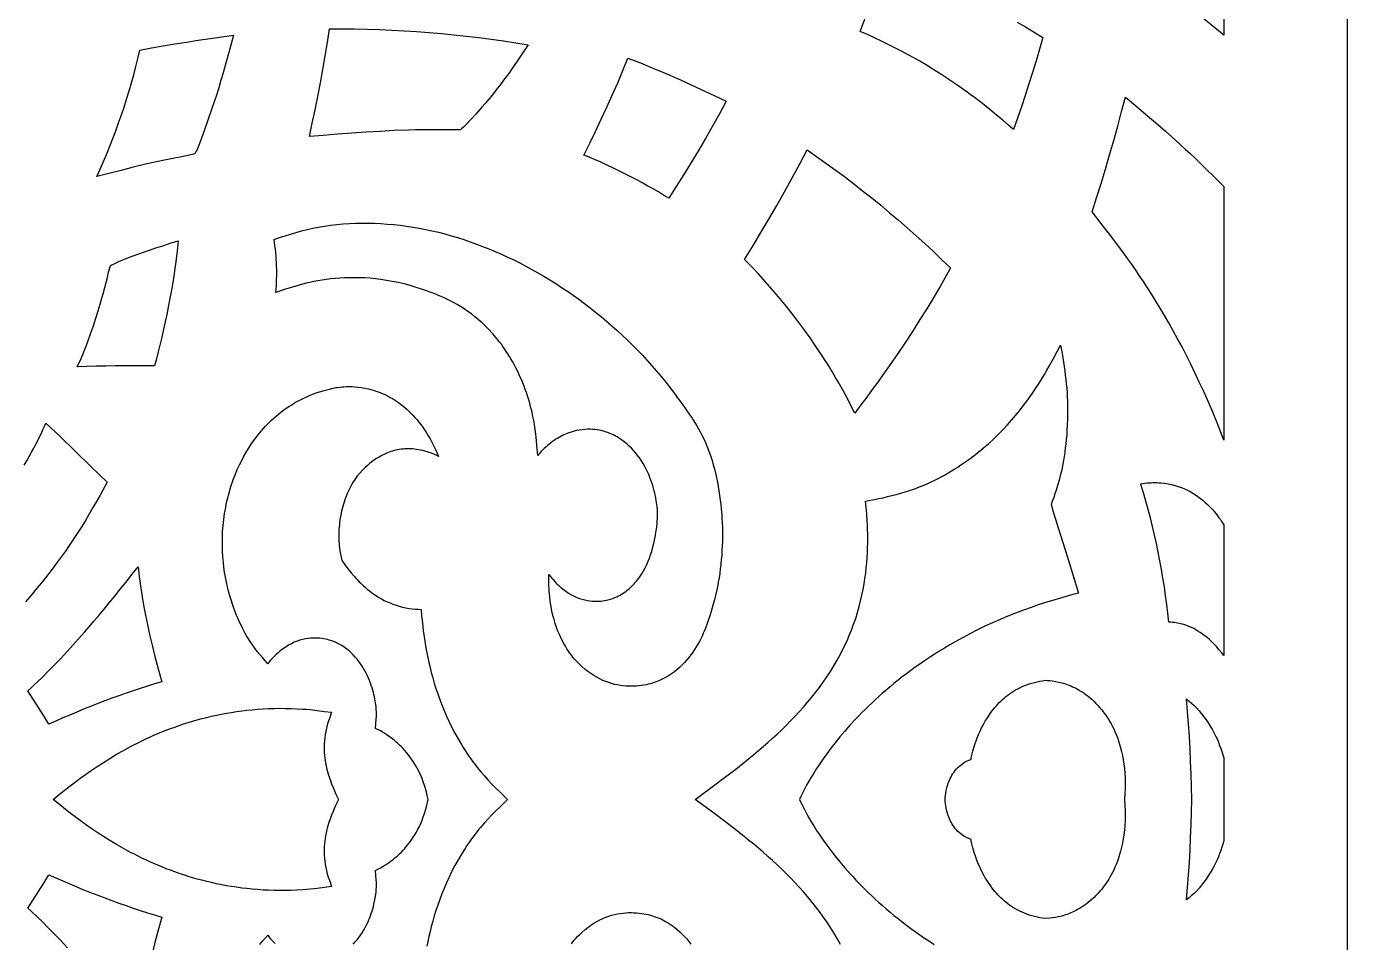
# Model space of a CAD drawing. Extents: x -300 to 300, y -304 to 306.
# Drawn here: x 86.6 to 300, y -21.7 to 126.3 of the extents above; entities that cross this region are included whole.
import ezdxf

# ---------------------------------------------------------------- set-up
doc = ezdxf.new("R2010")
doc.units = 0
doc.header["$MEASUREMENT"] = 0
doc.layers.get('0').update_dxf_attribs({"linetype": 'CONTINUOUS'})
doc.layers.add('LAYER_1', color=18, linetype='CONTINUOUS')

msp = doc.modelspace()

# ---------------------------------------------------------------- linework, layer by layer
msp.add_lwpolyline([(-300, -303.57), (300, -303.57), (300, 306.43), (-300, 306.43)], close=True)
at = {"layer": 'LAYER_1'}
for points in [[(270.66, 151.82), (273.91, 149.68), (276.56, 147.93), (277.65, 147.2), (278.59, 146.57), (279.37, 146.02), (280, 145.58), (280, 124.86), (278.55, 126.07), (277.09, 127.27), (275.62, 128.45), (274.15, 129.61), (272.67, 130.76), (271.18, 131.9), (269.68, 133.02), (268.18, 134.13), (268.52, 136.33), (268.85, 138.54), (269.17, 140.75), (269.49, 142.96), (269.79, 145.17), (270.09, 147.39), (270.38, 149.61)], [(135.58, 125.92), (137.59, 125.92), (139.6, 125.9), (141.61, 125.86), (143.62, 125.79), (145.63, 125.71), (147.64, 125.6), (149.64, 125.47), (151.65, 125.32), (153.66, 125.15), (155.66, 124.95), (157.66, 124.74), (159.67, 124.5), (161.66, 124.24), (163.66, 123.96), (165.66, 123.66), (167.65, 123.34), (166.41, 121.47), (165.78, 120.55), (165.15, 119.63), (164.51, 118.71), (163.85, 117.82), (163.19, 116.93), (162.51, 116.06), (161.88, 115.27), (161.28, 114.54), (160.71, 113.85), (160.17, 113.23), (159.21, 112.13), (158.39, 111.24), (157.73, 110.54), (157.22, 110.04), (156.87, 109.73), (156.76, 109.64), (156.7, 109.6), (156.64, 109.59), (156.54, 109.58), (156.21, 109.57), (155.02, 109.59), (153.15, 109.61), (151.96, 109.61), (150.59, 109.59), (149.45, 109.57), (148.31, 109.54), (146.02, 109.46), (143.73, 109.35), (141.44, 109.21), (139.16, 109.05), (136.87, 108.88), (134.59, 108.69), (132.31, 108.49), (132.79, 110.65), (133.25, 112.81), (133.69, 114.98), (134.11, 117.16), (134.51, 119.34), (134.89, 121.53), (135.25, 123.72)], [(120.06, 124.9), (119.41, 122.45), (118.74, 120.01), (118.4, 118.8), (118.04, 117.59), (117.67, 116.38), (117.29, 115.18), (116.58, 113.03), (115.94, 111.16), (115.38, 109.57), (114.89, 108.25), (114.49, 107.21), (114.17, 106.44), (114.04, 106.16), (113.94, 105.95), (113.86, 105.81), (113.81, 105.74), (113.74, 105.7), (113.61, 105.65), (113.18, 105.55), (111.64, 105.25), (110.53, 105.04), (109.19, 104.77), (107.63, 104.44), (105.86, 104.04), (103.88, 103.56), (101.91, 103.05), (99.94, 102.54), (97.97, 102.03), (98.52, 103.24), (99.06, 104.46), (99.58, 105.69), (100.08, 106.93), (100.58, 108.18), (101.05, 109.44), (101.51, 110.71), (101.96, 111.99), (102.39, 113.28), (102.8, 114.57), (103.2, 115.87), (103.58, 117.18), (103.95, 118.5), (104.3, 119.82), (104.63, 121.14), (104.94, 122.48), (106.83, 122.82), (108.72, 123.15), (110.6, 123.47), (112.49, 123.78), (114.38, 124.08), (116.27, 124.36), (118.16, 124.64)], [(183.77, 121.17), (185.78, 120.39), (187.78, 119.57), (189.78, 118.74), (191.77, 117.88), (193.75, 116.99), (195.73, 116.08), (197.69, 115.15), (199.66, 114.2), (198.56, 112.19), (197.44, 110.19), (196.3, 108.21), (195.15, 106.25), (193.98, 104.3), (192.79, 102.37), (191.58, 100.45), (190.36, 98.56), (189.53, 99.06), (188.69, 99.56), (187.85, 100.05), (187, 100.52), (186.16, 100.99), (185.31, 101.45), (184.45, 101.9), (183.59, 102.34), (182.73, 102.78), (181.87, 103.2), (181, 103.61), (180.13, 104.01), (179.26, 104.4), (178.38, 104.79), (177.51, 105.16), (176.63, 105.52), (177.59, 107.43), (178.53, 109.35), (179.45, 111.29), (180.36, 113.24), (181.24, 115.2), (182.11, 117.18), (182.95, 119.17)], [(264.13, 114.88), (265.76, 113.52), (267.38, 112.15), (269, 110.76), (270.61, 109.36), (272.21, 107.94), (273.79, 106.49), (274.57, 105.76), (275.36, 105.02), (276.13, 104.28), (276.91, 103.52), (278.72, 101.73), (280, 100.45), (280, 59.49), (279.47, 60.89), (279.2, 61.59), (278.92, 62.28), (278.23, 63.97), (277.53, 65.61), (276.82, 67.2), (276.11, 68.75), (275.4, 70.26), (274.69, 71.72), (273.98, 73.14), (273.26, 74.52), (272.55, 75.85), (271.84, 77.15), (271.14, 78.4), (270.43, 79.61), (269.74, 80.78), (269.05, 81.92), (268.36, 83.01), (267.69, 84.07), (267.02, 85.09), (266.36, 86.07), (265.72, 87.02), (265.08, 87.93), (264.46, 88.81), (263.85, 89.65), (262.68, 91.24), (261.58, 92.69), (260.55, 94.03), (258.73, 96.34), (259.46, 98.63), (260.18, 100.93), (260.88, 103.24), (261.56, 105.55), (262.23, 107.87), (262.88, 110.2), (263.51, 112.54)], [(212.72, 106.36), (214.23, 105.3), (215.74, 104.23), (217.24, 103.14), (218.73, 102.03), (220.21, 100.9), (221.68, 99.75), (223.14, 98.59), (224.59, 97.4), (226.04, 96.2), (227.47, 94.98), (228.89, 93.74), (230.3, 92.49), (231.71, 91.21), (233.1, 89.92), (234.48, 88.62), (235.84, 87.29), (235.48, 86.62), (234.72, 85.25), (234.19, 84.31), (233.55, 83.2), (232.79, 81.93), (231.92, 80.51), (230.94, 78.93), (229.83, 77.19), (228.59, 75.32), (227.23, 73.3), (226.5, 72.23), (225.74, 71.14), (224.94, 70), (224.11, 68.84), (223.24, 67.64), (222.34, 66.41), (221.41, 65.15), (220.44, 63.85), (219.52, 65.63), (219.05, 66.51), (218.58, 67.39), (218.16, 68.13), (217.74, 68.88), (217.31, 69.61), (216.88, 70.35), (216.43, 71.07), (215.99, 71.79), (215.53, 72.51), (215.07, 73.22), (214.61, 73.92), (214.14, 74.62), (213.18, 76.01), (212.2, 77.37), (211.2, 78.71), (210.18, 80.03), (209.15, 81.33), (208.09, 82.6), (207.02, 83.86), (205.94, 85.09), (204.84, 86.31), (203.73, 87.5), (202.61, 88.67), (203.93, 90.82), (205.25, 92.99), (206.54, 95.18), (207.81, 97.38), (209.07, 99.6), (210.3, 101.84), (211.52, 104.09)], [(133.76, 93.87), (134.75, 94.03), (135.75, 94.18), (136.76, 94.29), (137.76, 94.39), (138.77, 94.46), (139.79, 94.5), (140.81, 94.52), (141.83, 94.52), (142.85, 94.5), (143.88, 94.45), (144.9, 94.38), (145.93, 94.29), (146.96, 94.17), (147.99, 94.04), (149.02, 93.88), (150.06, 93.7), (151.09, 93.5), (152.12, 93.28), (153.15, 93.04), (154.18, 92.77), (155.2, 92.49), (156.23, 92.18), (157.25, 91.86), (158.27, 91.52), (159.29, 91.15), (160.3, 90.77), (161.31, 90.37), (162.32, 89.95), (163.33, 89.51), (164.32, 89.05), (165.32, 88.58), (166.31, 88.09), (167.29, 87.58), (168.27, 87.05), (169.24, 86.5), (170.2, 85.94), (171.16, 85.36), (172.11, 84.77), (173.06, 84.15), (173.99, 83.53), (174.92, 82.88), (175.84, 82.22), (176.75, 81.55), (177.65, 80.86), (178.55, 80.15), (179.43, 79.43), (180.3, 78.7), (181.16, 77.95), (182.02, 77.19), (182.86, 76.41), (183.68, 75.62), (184.5, 74.82), (185.31, 74), (186.1, 73.18), (186.88, 72.33), (187.65, 71.48), (188.4, 70.61), (189.14, 69.74), (189.87, 68.85), (190.58, 67.94), (191.28, 67.03), (191.96, 66.11), (192.63, 65.17), (193.28, 64.23), (193.66, 63.67), (194.12, 63.01), (194.36, 62.64), (194.62, 62.23), (194.89, 61.79), (195.17, 61.32), (195.45, 60.81), (195.73, 60.27), (196.02, 59.69), (196.3, 59.07), (196.57, 58.41), (196.84, 57.71), (197.1, 56.97), (197.35, 56.18), (197.55, 55.5), (197.73, 54.81), (197.9, 54.11), (198.06, 53.41), (198.21, 52.7), (198.35, 51.98), (198.47, 51.26), (198.58, 50.53), (198.68, 49.8), (198.77, 49.07), (198.84, 48.33), (198.91, 47.59), (198.96, 46.85), (198.99, 46.1), (199.02, 45.36), (199.03, 44.61), (199.03, 43.87), (199.02, 43.12), (199, 42.38), (198.96, 41.63), (198.91, 40.89), (198.85, 40.15), (198.78, 39.42), (198.69, 38.68), (198.59, 37.95), (198.48, 37.23), (198.36, 36.51), (198.22, 35.79), (198.08, 35.08), (197.92, 34.38), (197.74, 33.69), (197.56, 33), (197.22, 31.8), (197, 31.1), (196.75, 30.34), (196.46, 29.53), (196.3, 29.12), (196.13, 28.7), (195.94, 28.27), (195.74, 27.83), (195.53, 27.4), (195.3, 26.96), (195.06, 26.52), (194.8, 26.08), (194.53, 25.65), (194.24, 25.22), (193.94, 24.79), (193.62, 24.37), (193.27, 23.96), (192.92, 23.56), (192.54, 23.17), (192.14, 22.79), (191.72, 22.43), (191.28, 22.07), (190.82, 21.74), (190.34, 21.42), (189.83, 21.12), (189.31, 20.85), (188.85, 20.64), (188.59, 20.53), (188.32, 20.43), (188.02, 20.32), (187.72, 20.23), (187.39, 20.13), (187.05, 20.05), (186.7, 19.97), (186.33, 19.9), (185.95, 19.84), (185.56, 19.79), (185.15, 19.75), (184.74, 19.72), (184.32, 19.71), (183.88, 19.72), (183.44, 19.74), (182.99, 19.78), (182.54, 19.84), (182.07, 19.92), (181.61, 20.02), (181.13, 20.15), (180.66, 20.3), (180.18, 20.47), (179.7, 20.67), (179.21, 20.9), (178.73, 21.16), (178.25, 21.45), (177.76, 21.76), (177.28, 22.12), (176.8, 22.5), (176.32, 22.92), (176.2, 23.03), (175.98, 23.23), (175.67, 23.53), (175.3, 23.93), (175.09, 24.17), (174.87, 24.44), (174.64, 24.73), (174.4, 25.05), (174.16, 25.4), (173.91, 25.78), (173.66, 26.18), (173.41, 26.61), (173.17, 27.08), (172.92, 27.57), (172.69, 28.09), (172.46, 28.64), (172.24, 29.23), (172.03, 29.84), (171.83, 30.49), (171.65, 31.16), (171.49, 31.87), (171.35, 32.61), (171.23, 33.39), (171.13, 34.2), (171.06, 35.04), (171.03, 35.48), (171.01, 35.92), (171, 36.37), (170.99, 36.83), (170.99, 37.3), (171.01, 37.78), (171.23, 37.48), (171.45, 37.2), (171.68, 36.94), (171.91, 36.68), (172.14, 36.44), (172.36, 36.21), (172.59, 35.99), (172.82, 35.78), (173.05, 35.58), (173.28, 35.4), (173.5, 35.22), (173.73, 35.05), (173.96, 34.9), (174.19, 34.75), (174.64, 34.48), (175.08, 34.25), (175.52, 34.06), (175.96, 33.89), (176.38, 33.76), (176.8, 33.65), (177.21, 33.56), (177.61, 33.5), (178, 33.46), (178.37, 33.44), (178.73, 33.44), (179.07, 33.45), (179.4, 33.48), (179.71, 33.51), (180, 33.56), (180.28, 33.61), (180.53, 33.66), (180.96, 33.78), (181.31, 33.9), (181.54, 33.99), (181.67, 34.04), (181.95, 34.17), (182.23, 34.3), (182.49, 34.44), (182.75, 34.6), (183, 34.75), (183.25, 34.92), (183.49, 35.09), (183.72, 35.27), (183.94, 35.46), (184.16, 35.65), (184.37, 35.85), (184.57, 36.05), (184.77, 36.26), (184.96, 36.48), (185.15, 36.7), (185.33, 36.93), (185.67, 37.39), (185.99, 37.87), (186.28, 38.36), (186.55, 38.86), (186.8, 39.38), (187.03, 39.9), (187.24, 40.43), (187.43, 40.96), (187.61, 41.49), (187.76, 42.02), (187.9, 42.55), (188.02, 43.07), (188.13, 43.58), (188.22, 44.09), (188.3, 44.58), (188.37, 45.06), (188.42, 45.53), (188.47, 45.98), (188.5, 46.41), (188.52, 46.81), (188.53, 47.19), (188.54, 47.55), (188.52, 48.18), (188.48, 48.74), (188.44, 49.06), (188.4, 49.39), (188.34, 49.74), (188.27, 50.11), (188.2, 50.49), (188.11, 50.89), (188.01, 51.3), (187.89, 51.71), (187.77, 52.14), (187.62, 52.57), (187.47, 53.01), (187.3, 53.45), (187.12, 53.9), (186.92, 54.34), (186.7, 54.79), (186.47, 55.23), (186.22, 55.67), (185.96, 56.11), (185.67, 56.54), (185.37, 56.96), (185.05, 57.37), (184.72, 57.76), (184.36, 58.15), (183.98, 58.52), (183.58, 58.88), (183.16, 59.22), (182.72, 59.54), (182.26, 59.84), (182.02, 59.98), (181.77, 60.12), (181.52, 60.25), (181.27, 60.37), (181.13, 60.44), (180.87, 60.55), (180.5, 60.69), (180.27, 60.77), (180.02, 60.85), (179.75, 60.92), (179.45, 61), (179.13, 61.06), (178.79, 61.12), (178.43, 61.17), (178.05, 61.2), (177.65, 61.22), (177.23, 61.22), (176.8, 61.21), (176.36, 61.16), (175.9, 61.1), (175.43, 61.01), (174.94, 60.89), (174.45, 60.73), (174.2, 60.64), (173.95, 60.55), (173.7, 60.44), (173.44, 60.33), (173.18, 60.2), (172.92, 60.06), (172.66, 59.92), (172.4, 59.76), (172.13, 59.6), (171.87, 59.42), (171.6, 59.23), (171.34, 59.03), (171.07, 58.82), (170.8, 58.59), (170.53, 58.36), (170.26, 58.11), (169.99, 57.84), (169.72, 57.57), (169.45, 57.28), (169.19, 56.98), (169.11, 58.04), (169.07, 58.65), (169.01, 59.32), (168.94, 60.03), (168.85, 60.79), (168.74, 61.59), (168.6, 62.43), (168.43, 63.31), (168.23, 64.22), (168.11, 64.69), (167.99, 65.17), (167.85, 65.66), (167.7, 66.15), (167.55, 66.65), (167.38, 67.15), (167.19, 67.67), (167, 68.19), (166.79, 68.71), (166.57, 69.24), (166.33, 69.77), (166.08, 70.31), (165.85, 70.79), (165.61, 71.25), (165.37, 71.71), (165.13, 72.15), (164.88, 72.58), (164.63, 73), (164.37, 73.41), (164.11, 73.81), (163.85, 74.2), (163.58, 74.58), (163.32, 74.95), (163.04, 75.31), (162.77, 75.66), (162.49, 76), (161.93, 76.65), (161.37, 77.27), (160.8, 77.85), (160.22, 78.4), (159.64, 78.91), (159.06, 79.39), (158.48, 79.85), (157.9, 80.27), (157.32, 80.66), (156.74, 81.03), (156.17, 81.38), (155.61, 81.69), (155.06, 81.99), (154.51, 82.26), (153.98, 82.51), (153.46, 82.75), (152.95, 82.96), (152.46, 83.16), (151.99, 83.34), (151.09, 83.65), (150.28, 83.92), (149.57, 84.14), (148.58, 84.44), (147.6, 84.7), (146.65, 84.92), (145.71, 85.12), (144.78, 85.28), (143.87, 85.42), (142.98, 85.53), (142.11, 85.61), (141.25, 85.67), (140.41, 85.7), (139.59, 85.71), (138.79, 85.71), (138, 85.68), (137.24, 85.63), (136.49, 85.57), (135.76, 85.5), (135.05, 85.41), (134.36, 85.3), (133.69, 85.19), (133.04, 85.07), (132.41, 84.93), (131.8, 84.8), (131.21, 84.65), (130.65, 84.5), (129.58, 84.2), (128.6, 83.9), (126.91, 83.34), (126.95, 83.88), (126.99, 84.41), (127.01, 84.95), (127.03, 85.48), (127.04, 86.02), (127.04, 86.56), (127.04, 87.1), (127.02, 87.64), (127, 88.17), (126.97, 88.71), (126.93, 89.25), (126.88, 89.78), (126.83, 90.31), (126.76, 90.84), (126.69, 91.37), (126.61, 91.9), (127.49, 92.2), (128.38, 92.48), (129.27, 92.76), (130.16, 93.02), (131.06, 93.26), (131.95, 93.49), (132.85, 93.69)], [(111.11, 91.66), (111.06, 91.1), (110.95, 89.97), (110.86, 89.18), (110.75, 88.25), (110.6, 87.19), (110.42, 85.98), (110.2, 84.63), (109.94, 83.15), (109.64, 81.53), (109.28, 79.78), (108.88, 77.9), (108.41, 75.88), (108.16, 74.82), (107.89, 73.73), (107.6, 72.61), (107.3, 71.46), (105.72, 71.47), (104.14, 71.48), (102.57, 71.48), (101, 71.46), (99.44, 71.44), (97.88, 71.41), (96.34, 71.36), (94.81, 71.3), (95.05, 71.8), (95.28, 72.29), (95.71, 73.28), (96.11, 74.26), (96.49, 75.26), (96.99, 76.64), (97.44, 77.95), (97.84, 79.19), (98.21, 80.34), (98.53, 81.42), (98.81, 82.41), (99.07, 83.32), (99.28, 84.15), (99.63, 85.55), (99.89, 86.6), (100.06, 87.29), (100.12, 87.49), (100.15, 87.55), (100.17, 87.6), (100.21, 87.63), (100.26, 87.67), (100.43, 87.78), (100.68, 87.91), (101.01, 88.07), (101.41, 88.26), (101.9, 88.47), (102.46, 88.7), (103.11, 88.95), (103.83, 89.23), (104.63, 89.52), (105.52, 89.84), (106.48, 90.17), (107.52, 90.52), (108.64, 90.88), (109.83, 91.26)], [(266.59, 52.43), (266.94, 52.48), (267.28, 52.53), (267.62, 52.56), (267.95, 52.59), (268.28, 52.6), (268.6, 52.61), (268.92, 52.61), (269.23, 52.61), (269.54, 52.59), (269.85, 52.57), (270.44, 52.51), (271.02, 52.41), (271.58, 52.3), (272.13, 52.16), (272.65, 51.99), (273.16, 51.81), (273.65, 51.61), (274.12, 51.39), (274.58, 51.15), (275.02, 50.9), (275.44, 50.63), (275.84, 50.35), (276.23, 50.06), (276.6, 49.77), (276.96, 49.46), (277.3, 49.15), (277.62, 48.83), (277.93, 48.52), (278.22, 48.2), (278.5, 47.88), (278.76, 47.56), (279, 47.25), (279.23, 46.94), (279.45, 46.63), (279.65, 46.34), (280, 45.78), (280, 24.69), (279.62, 25.19), (279.23, 25.67), (278.85, 26.11), (278.46, 26.52), (278.08, 26.9), (277.7, 27.25), (277.32, 27.58), (276.94, 27.88), (276.57, 28.15), (276.2, 28.4), (275.84, 28.63), (275.49, 28.83), (275.15, 29.02), (274.81, 29.18), (274.48, 29.33), (274.16, 29.46), (273.86, 29.57), (273.56, 29.67), (273.28, 29.75), (273.01, 29.82), (272.52, 29.93), (272.09, 30), (271.72, 30.04), (271.44, 30.06), (271.13, 30.08), (270.97, 31.5), (270.8, 32.92), (270.61, 34.33), (270.41, 35.75), (270.18, 37.16), (269.94, 38.56), (269.69, 39.97), (269.41, 41.37), (269.12, 42.76), (268.82, 44.14), (268.49, 45.53), (268.15, 46.9), (267.8, 48.27), (267.42, 49.63), (267.04, 50.98), (266.63, 52.32)], [(104.64, 39.02), (104.69, 38.52), (104.82, 37.47), (104.91, 36.75), (105.03, 35.89), (105.19, 34.91), (105.37, 33.8), (105.59, 32.56), (105.86, 31.2), (106.16, 29.71), (106.52, 28.1), (106.92, 26.37), (107.38, 24.51), (107.89, 22.54), (108.46, 20.45), (107.31, 20.1), (106.15, 19.73), (105, 19.36), (103.85, 18.98), (102.7, 18.59), (101.55, 18.18), (100.41, 17.77), (99.27, 17.34), (98.13, 16.91), (96.99, 16.47), (95.86, 16.01), (94.73, 15.55), (93.6, 15.07), (92.47, 14.59), (91.35, 14.1), (90.23, 13.59), (89.41, 14.96), (88.57, 16.31), (87.72, 17.65), (86.85, 18.98), (87.36, 19.45), (87.82, 19.88), (88.42, 20.45), (89.14, 21.15), (89.98, 21.99), (90.95, 22.97), (92.04, 24.11), (93.24, 25.4), (94.56, 26.84), (95.98, 28.45), (96.74, 29.31), (97.51, 30.22), (98.32, 31.16), (99.15, 32.15), (100, 33.19), (100.88, 34.27), (101.78, 35.39), (102.71, 36.55), (103.66, 37.77)], [(251.19, 20.68), (251.54, 20.65), (251.93, 20.62), (252.36, 20.57), (252.83, 20.49), (253.33, 20.39), (253.86, 20.26), (254.14, 20.19), (254.42, 20.1), (254.7, 20), (254.99, 19.89), (255.29, 19.77), (255.59, 19.64), (255.9, 19.5), (256.2, 19.34), (256.51, 19.17), (256.83, 18.99), (257.14, 18.79), (257.46, 18.58), (257.78, 18.35), (258.09, 18.1), (258.41, 17.84), (258.73, 17.55), (259.05, 17.26), (259.36, 16.94), (259.68, 16.6), (259.99, 16.24), (260.1, 16.12), (260.29, 15.91), (260.55, 15.58), (260.87, 15.16), (261.04, 14.91), (261.23, 14.63), (261.42, 14.32), (261.62, 13.99), (261.82, 13.63), (262.02, 13.24), (262.23, 12.83), (262.43, 12.39), (262.62, 11.92), (262.82, 11.42), (263, 10.9), (263.18, 10.34), (263.35, 9.76), (263.5, 9.15), (263.64, 8.51), (263.76, 7.84), (263.87, 7.14), (263.96, 6.42), (264.02, 5.66), (264.06, 4.88), (264.08, 4.06), (264.07, 3.21), (264.03, 2.34), (263.97, 1.43), (264.03, 0.53), (264.07, -0.35), (264.08, -1.2), (264.06, -2.01), (264.02, -2.8), (263.96, -3.55), (263.87, -4.28), (263.76, -4.98), (263.64, -5.65), (263.5, -6.29), (263.35, -6.9), (263.18, -7.48), (263, -8.03), (262.82, -8.56), (262.62, -9.05), (262.43, -9.52), (262.23, -9.97), (262.02, -10.38), (261.82, -10.77), (261.62, -11.13), (261.42, -11.46), (261.23, -11.76), (260.87, -12.29), (260.55, -12.72), (260.29, -13.04), (260.1, -13.26), (259.99, -13.38), (259.68, -13.74), (259.36, -14.07), (259.05, -14.39), (258.73, -14.69), (258.41, -14.97), (258.09, -15.24), (257.78, -15.48), (257.46, -15.71), (257.14, -15.93), (256.83, -16.13), (256.51, -16.31), (256.2, -16.48), (255.9, -16.64), (255.59, -16.78), (255.29, -16.91), (254.99, -17.03), (254.7, -17.14), (254.42, -17.23), (253.86, -17.4), (253.33, -17.53), (252.83, -17.63), (252.36, -17.7), (251.93, -17.75), (251.19, -17.81), (250.72, -17.75), (250.27, -17.67), (249.84, -17.58), (249.41, -17.48), (248.99, -17.37), (248.59, -17.24), (248.19, -17.1), (247.81, -16.95), (247.44, -16.79), (247.08, -16.62), (246.73, -16.44), (246.38, -16.25), (246.05, -16.05), (245.73, -15.84), (245.42, -15.63), (245.12, -15.41), (244.83, -15.18), (244.54, -14.94), (244.27, -14.7), (244.01, -14.46), (243.75, -14.2), (243.5, -13.95), (243.27, -13.69), (243.04, -13.42), (242.81, -13.15), (242.6, -12.88), (242.2, -12.33), (241.83, -11.78), (241.49, -11.22), (241.18, -10.67), (240.89, -10.12), (240.64, -9.58), (240.4, -9.05), (240.2, -8.54), (240.01, -8.05), (239.85, -7.58), (239.71, -7.14), (239.48, -6.36), (239.32, -5.73), (239.22, -5.28), (239.18, -5.05), (238.81, -4.9), (238.47, -4.74), (238.15, -4.56), (237.85, -4.37), (237.57, -4.16), (237.31, -3.95), (237.06, -3.72), (236.84, -3.49), (236.63, -3.24), (236.44, -2.99), (236.26, -2.74), (236.1, -2.48), (235.95, -2.22), (235.82, -1.96), (235.7, -1.7), (235.59, -1.44), (235.5, -1.18), (235.41, -0.93), (235.27, -0.44), (235.17, 0.02), (235.09, 0.43), (235.04, 0.79), (235.01, 1.08), (234.99, 1.43), (235.01, 1.78), (235.04, 2.08), (235.09, 2.44), (235.17, 2.85), (235.27, 3.3), (235.34, 3.54), (235.41, 3.79), (235.5, 4.04), (235.59, 4.3), (235.7, 4.56), (235.82, 4.82), (235.95, 5.08), (236.1, 5.34), (236.26, 5.6), (236.44, 5.86), (236.63, 6.11), (236.84, 6.35), (237.06, 6.59), (237.31, 6.81), (237.57, 7.03), (237.85, 7.23), (238.15, 7.43), (238.47, 7.6), (238.81, 7.77), (239.18, 7.91), (239.22, 8.15), (239.32, 8.59), (239.48, 9.22), (239.58, 9.6), (239.71, 10.01), (239.85, 10.45), (240.01, 10.91), (240.2, 11.4), (240.4, 11.92), (240.64, 12.44), (240.89, 12.98), (241.18, 13.53), (241.49, 14.09), (241.83, 14.64), (242.2, 15.2), (242.4, 15.47), (242.6, 15.75), (242.81, 16.02), (243.04, 16.28), (243.27, 16.55), (243.5, 16.81), (243.75, 17.07), (244.01, 17.32), (244.27, 17.57), (244.54, 17.81), (244.83, 18.04), (245.12, 18.27), (245.42, 18.49), (245.73, 18.71), (246.05, 18.92), (246.38, 19.11), (246.73, 19.3), (247.08, 19.48), (247.44, 19.65), (247.81, 19.81), (248.19, 19.96), (248.59, 20.1), (248.99, 20.23), (249.41, 20.34), (249.84, 20.45), (250.27, 20.54), (250.72, 20.61)], [(274.01, 17.68), (274.4, 17.32), (274.8, 16.97), (275.2, 16.61), (275.39, 16.42), (275.58, 16.23), (276.01, 15.75), (276.42, 15.27), (276.81, 14.78), (277.17, 14.28), (277.51, 13.78), (277.83, 13.27), (278.13, 12.76), (278.41, 12.24), (278.67, 11.73), (278.91, 11.21), (279.13, 10.69), (279.34, 10.17), (279.53, 9.66), (279.7, 9.15), (279.86, 8.64), (280, 8.14), (280, -5.27), (279.86, -5.77), (279.7, -6.28), (279.53, -6.79), (279.34, -7.31), (279.13, -7.83), (278.91, -8.34), (278.67, -8.86), (278.41, -9.38), (278.13, -9.89), (277.83, -10.41), (277.51, -10.91), (277.17, -11.42), (276.81, -11.92), (276.42, -12.41), (276.01, -12.89), (275.58, -13.36), (275.2, -13.74), (274.8, -14.1), (274.4, -14.46), (274.01, -14.81), (274.17, -12.8), (274.32, -10.77), (274.45, -8.75), (274.56, -6.72), (274.65, -4.69), (274.73, -2.65), (274.78, -0.61), (274.82, 1.43), (274.78, 3.48), (274.73, 5.52), (274.65, 7.55), (274.56, 9.58), (274.45, 11.61), (274.32, 13.64), (274.17, 15.66)], [(90.93, 1.43), (92.22, 2.48), (92.93, 3.04), (93.68, 3.63), (94.47, 4.23), (95.3, 4.85), (96.17, 5.48), (97.09, 6.12), (98.05, 6.77), (99.04, 7.42), (100.08, 8.07), (101.16, 8.72), (102.29, 9.36), (103.45, 9.99), (104.05, 10.3), (104.65, 10.6), (105.27, 10.91), (105.9, 11.2), (106.53, 11.5), (107.18, 11.79), (107.84, 12.07), (108.51, 12.34), (109.18, 12.62), (109.87, 12.88), (110.57, 13.13), (111.28, 13.38), (112, 13.62), (112.72, 13.86), (113.46, 14.08), (114.21, 14.29), (114.97, 14.5), (115.74, 14.69), (116.51, 14.88), (117.3, 15.05), (118.1, 15.21), (118.91, 15.36), (119.73, 15.5), (120.55, 15.63), (121.39, 15.74), (122.24, 15.84), (123.1, 15.93), (123.96, 16), (124.84, 16.06), (125.73, 16.1), (126.62, 16.13), (127.53, 16.15), (128.45, 16.14), (129.37, 16.12), (130.31, 16.09), (131.25, 16.03), (131.84, 15.99), (132.42, 15.94), (133.58, 15.8), (134.74, 15.66), (135.9, 15.52), (135.54, 14.48), (135.36, 13.96), (135.2, 13.43), (135.06, 12.92), (134.95, 12.41), (134.86, 11.9), (134.79, 11.4), (134.74, 10.92), (134.71, 10.43), (134.69, 9.96), (134.7, 9.49), (134.71, 9.04), (134.75, 8.59), (134.79, 8.15), (134.85, 7.72), (134.92, 7.3), (135.01, 6.89), (135.09, 6.49), (135.19, 6.1), (135.3, 5.72), (135.41, 5.35), (135.65, 4.64), (135.89, 3.98), (136.14, 3.37), (136.61, 2.29), (136.82, 1.84), (137, 1.43), (136.61, 0.57), (136.39, 0.06), (136.14, -0.51), (135.89, -1.12), (135.65, -1.78), (135.53, -2.13), (135.41, -2.48), (135.3, -2.85), (135.19, -3.23), (135.09, -3.62), (135.01, -4.03), (134.92, -4.44), (134.85, -4.86), (134.79, -5.29), (134.75, -5.73), (134.71, -6.17), (134.7, -6.63), (134.69, -7.1), (134.71, -7.57), (134.74, -8.05), (134.79, -8.54), (134.86, -9.04), (134.95, -9.54), (135.06, -10.05), (135.2, -10.57), (135.36, -11.1), (135.54, -11.62), (135.9, -12.65), (134.74, -12.79), (133.58, -12.94), (132.42, -13.07), (131.84, -13.13), (131.25, -13.17), (130.31, -13.22), (129.37, -13.26), (128.45, -13.28), (127.53, -13.28), (126.62, -13.27), (125.73, -13.24), (124.84, -13.2), (123.96, -13.14), (123.1, -13.07), (122.24, -12.98), (121.39, -12.88), (120.55, -12.76), (119.73, -12.64), (118.91, -12.5), (118.1, -12.35), (117.3, -12.19), (116.51, -12.01), (115.74, -11.83), (114.97, -11.63), (114.21, -11.43), (113.46, -11.22), (112.72, -10.99), (112, -10.76), (111.28, -10.52), (110.57, -10.27), (109.87, -10.01), (109.18, -9.75), (108.51, -9.48), (107.84, -9.2), (107.18, -8.92), (106.53, -8.63), (105.9, -8.34), (105.27, -8.04), (104.65, -7.74), (104.05, -7.43), (103.45, -7.12), (102.29, -6.49), (101.16, -5.85), (100.08, -5.2), (99.04, -4.55), (98.05, -3.9), (97.09, -3.26), (96.17, -2.62), (95.3, -1.98), (94.47, -1.37), (93.68, -0.76), (92.93, -0.18), (92.22, 0.39)]]:
    msp.add_lwpolyline(points, close=True, dxfattribs=at)
for points in [[(246.61, 127.01), (247.97, 126.21), (249.37, 125.37), (250.8, 124.5), (250.26, 122.62), (249.7, 120.75), (249.13, 118.88), (248.54, 117.02), (247.94, 115.16), (247.33, 113.31), (246.7, 111.47), (246.06, 109.64), (245.23, 110.35), (244.32, 111.13), (243.31, 111.98), (242.21, 112.87), (241.02, 113.82), (239.73, 114.8), (239.05, 115.31), (238.35, 115.82), (237.62, 116.34), (236.87, 116.87), (236.09, 117.4), (235.29, 117.94), (234.46, 118.48), (233.61, 119.03), (232.73, 119.57), (231.82, 120.12), (230.89, 120.67), (229.93, 121.22), (228.94, 121.77), (227.93, 122.31), (226.89, 122.85), (225.82, 123.39), (224.72, 123.93), (223.6, 124.46), (222.45, 124.98), (221.27, 125.5), (222.38, 128.51)], [(218.09, -22.02), (217.83, -21.53), (217.55, -21.05), (217.02, -20.13), (216.46, -19.24), (215.89, -18.36), (215.3, -17.51), (214.69, -16.67), (214.07, -15.85), (213.43, -15.04), (212.78, -14.25), (212.12, -13.48), (211.44, -12.72), (210.75, -11.97), (210.04, -11.24), (209.33, -10.53), (208.61, -9.82), (207.87, -9.13), (207.13, -8.44), (206.38, -7.77), (205.62, -7.11), (204.86, -6.46), (204.09, -5.81), (203.31, -5.18), (202.53, -4.55), (200.96, -3.32), (199.39, -2.1), (197.8, -0.91), (194.65, 1.43), (197.8, 3.78), (199.39, 4.97), (200.96, 6.18), (202.53, 7.41), (203.31, 8.04), (204.09, 8.68), (204.86, 9.32), (205.62, 9.97), (206.38, 10.63), (207.13, 11.31), (207.87, 11.99), (208.61, 12.68), (209.33, 13.39), (210.04, 14.11), (210.75, 14.84), (211.44, 15.58), (212.12, 16.34), (212.78, 17.12), (213.43, 17.91), (214.07, 18.71), (214.69, 19.53), (215.3, 20.37), (215.89, 21.23), (216.46, 22.1), (217.02, 23), (217.55, 23.91), (217.83, 24.4), (218.09, 24.88), (218.34, 25.37), (218.59, 25.86), (218.82, 26.34), (219.05, 26.83), (219.27, 27.32), (219.47, 27.8), (219.87, 28.77), (220.22, 29.73), (220.55, 30.68), (220.84, 31.63), (221.11, 32.58), (221.35, 33.51), (221.56, 34.43), (221.75, 35.34), (221.91, 36.24), (222.05, 37.13), (222.17, 38), (222.27, 38.86), (222.35, 39.7), (222.41, 40.52), (222.45, 41.32), (222.48, 42.11), (222.5, 42.87), (222.5, 43.61), (222.49, 44.33), (222.48, 45.03), (222.45, 45.7), (222.42, 46.34), (222.33, 47.55), (222.24, 48.63), (222.14, 49.6), (223.56, 49.87), (224.27, 50.02), (224.99, 50.17), (225.7, 50.34), (226.41, 50.52), (227.11, 50.7), (227.82, 50.9), (228.52, 51.11), (229.22, 51.33), (229.92, 51.57), (230.61, 51.83), (231.3, 52.1), (231.98, 52.38), (232.65, 52.69), (233.33, 53.01), (233.89, 53.29), (234.44, 53.59), (234.98, 53.88), (235.51, 54.19), (236.04, 54.5), (236.55, 54.81), (237.06, 55.13), (237.55, 55.46), (238.04, 55.79), (238.52, 56.12), (238.99, 56.47), (239.45, 56.81), (239.9, 57.16), (240.35, 57.51), (240.78, 57.87), (241.21, 58.22), (242.04, 58.95), (242.84, 59.69), (243.61, 60.44), (244.35, 61.19), (245.06, 61.95), (245.74, 62.71), (246.39, 63.47), (247.01, 64.23), (247.6, 64.99), (248.17, 65.75), (248.71, 66.5), (249.22, 67.24), (249.71, 67.97), (250.18, 68.69), (250.62, 69.39), (251.04, 70.08), (251.43, 70.75), (251.81, 71.4), (252.5, 72.64), (253.1, 73.78), (253.64, 74.81), (253.88, 73.44), (254.11, 72.06), (254.32, 70.67), (254.41, 69.97), (254.49, 69.28), (254.57, 68.58), (254.63, 67.88), (254.69, 67.18), (254.73, 66.48), (254.76, 65.78), (254.78, 65.08), (254.79, 64.38), (254.79, 63.68), (254.77, 62.8), (254.73, 61.96), (254.68, 61.14), (254.63, 60.35), (254.56, 59.59), (254.48, 58.85), (254.4, 58.15), (254.31, 57.47), (254.21, 56.82), (254.1, 56.19), (254, 55.59), (253.88, 55.02), (253.77, 54.48), (253.65, 53.96), (253.41, 53.01), (253.17, 52.16), (252.94, 51.41), (252.73, 50.77), (252.54, 50.23), (252.26, 49.45), (252.18, 49.21), (252.16, 49.13), (252.15, 49.07), (252.17, 48.93), (252.23, 48.68), (252.45, 47.89), (252.81, 46.71), (253.31, 45.12), (254.69, 40.75), (255.57, 37.95), (256.56, 34.76), (255.27, 34.42), (254, 34.07), (252.72, 33.7), (251.44, 33.31), (250.17, 32.9), (248.91, 32.46), (247.65, 32.01), (246.39, 31.53), (245.14, 31.04), (243.9, 30.51), (242.66, 29.97), (241.43, 29.4), (240.21, 28.81), (239, 28.2), (237.8, 27.56), (236.6, 26.89), (235.74, 26.39), (234.89, 25.88), (234.06, 25.37), (233.25, 24.86), (232.45, 24.34), (231.68, 23.83), (230.92, 23.3), (230.18, 22.78), (229.46, 22.26), (228.75, 21.73), (228.07, 21.21), (227.39, 20.68), (226.74, 20.15), (226.1, 19.63), (225.48, 19.1), (224.87, 18.58), (224.28, 18.05), (223.71, 17.53), (223.15, 17.01), (222.61, 16.49), (222.08, 15.98), (221.57, 15.47), (221.07, 14.96), (220.59, 14.45), (219.67, 13.46), (218.8, 12.48), (218, 11.53), (217.24, 10.6), (216.54, 9.69), (215.89, 8.82), (215.29, 7.98), (214.74, 7.18), (214.24, 6.42), (213.78, 5.7), (213.37, 5.02), (213, 4.4), (212.68, 3.82), (212.39, 3.3), (211.94, 2.42), (211.63, 1.79), (211.46, 1.43), (211.63, 1.07), (211.94, 0.44), (212.39, -0.43), (212.68, -0.96), (213, -1.53), (213.37, -2.16), (213.78, -2.84), (214.24, -3.56), (214.74, -4.32), (215.29, -5.12), (215.89, -5.96), (216.54, -6.83), (217.24, -7.73), (218, -8.66), (218.8, -9.62), (219.67, -10.59), (220.12, -11.09), (220.59, -11.59), (221.07, -12.09), (221.57, -12.6), (222.08, -13.11), (222.61, -13.63), (223.15, -14.15), (223.71, -14.67), (224.28, -15.19), (224.87, -15.71), (225.48, -16.24), (226.1, -16.76), (226.74, -17.29), (227.39, -17.82), (228.07, -18.34), (228.75, -18.87), (229.46, -19.39), (230.18, -19.92), (230.92, -20.44), (231.68, -20.96), (232.45, -21.48), (233.25, -22)], [(139.41, -21.92), (139.73, -21.58), (140.03, -21.22), (140.32, -20.86), (140.58, -20.49), (140.83, -20.11), (141.07, -19.72), (141.29, -19.34), (141.5, -18.94), (141.69, -18.55), (141.87, -18.16), (142.03, -17.76), (142.18, -17.37), (142.32, -16.98), (142.45, -16.6), (142.56, -16.23), (142.66, -15.86), (142.75, -15.5), (142.9, -14.81), (143.02, -14.17), (143.09, -13.6), (143.13, -13.1), (143.15, -12.72), (143.15, -12.34), (143.14, -11.95), (143.12, -11.57), (143.06, -10.81), (142.99, -10.05), (143.36, -9.85), (143.78, -9.62), (144.23, -9.36), (144.72, -9.05), (145.24, -8.7), (145.51, -8.51), (145.78, -8.3), (146.05, -8.08), (146.33, -7.85), (146.61, -7.6), (146.89, -7.34), (147.17, -7.07), (147.45, -6.77), (147.73, -6.47), (148.01, -6.14), (148.29, -5.81), (148.56, -5.45), (148.83, -5.07), (149.09, -4.68), (149.35, -4.27), (149.6, -3.84), (149.84, -3.39), (150.08, -2.92), (150.3, -2.44), (150.52, -1.93), (150.72, -1.4), (150.91, -0.84), (151.07, -0.32), (151.22, 0.23), (151.49, 1.43), (151.35, 2.05), (151.22, 2.63), (151.07, 3.18), (150.91, 3.71), (150.72, 4.26), (150.52, 4.79), (150.3, 5.3), (150.08, 5.79), (149.84, 6.26), (149.6, 6.71), (149.35, 7.14), (149.09, 7.55), (148.83, 7.94), (148.56, 8.31), (148.29, 8.67), (148.01, 9.01), (147.73, 9.33), (147.45, 9.64), (147.17, 9.93), (146.89, 10.21), (146.61, 10.47), (146.33, 10.71), (146.05, 10.95), (145.78, 11.17), (145.24, 11.56), (144.72, 11.92), (144.23, 12.22), (143.78, 12.49), (142.99, 12.91), (143.06, 13.67), (143.12, 14.44), (143.14, 14.82), (143.15, 15.2), (143.15, 15.58), (143.13, 15.96), (143.09, 16.46), (143.02, 17.04), (142.9, 17.67), (142.83, 18.01), (142.75, 18.36), (142.66, 18.72), (142.56, 19.09), (142.45, 19.47), (142.32, 19.85), (142.18, 20.24), (142.03, 20.63), (141.87, 21.02), (141.69, 21.41), (141.5, 21.81), (141.29, 22.2), (141.07, 22.59), (140.83, 22.97), (140.58, 23.35), (140.32, 23.72), (140.03, 24.09), (139.73, 24.44), (139.41, 24.78), (139.08, 25.11), (138.72, 25.43), (138.35, 25.73), (137.96, 26.01), (137.55, 26.28), (137.12, 26.52), (136.67, 26.75), (136.54, 26.81), (136.3, 26.91), (135.95, 27.04), (135.51, 27.18), (135.25, 27.25), (134.97, 27.32), (134.67, 27.37), (134.35, 27.42), (134.01, 27.46), (133.66, 27.49), (133.29, 27.5), (132.91, 27.5), (132.51, 27.47), (132.1, 27.43), (131.67, 27.36), (131.24, 27.26), (130.8, 27.14), (130.34, 26.99), (129.88, 26.81), (129.42, 26.59), (129.18, 26.47), (128.95, 26.34), (128.71, 26.19), (128.47, 26.04), (128.23, 25.88), (127.99, 25.71), (127.75, 25.53), (127.51, 25.33), (127.27, 25.13), (127.03, 24.91), (126.79, 24.68), (126.54, 24.44), (126.3, 24.19), (126.06, 23.93), (125.82, 23.65), (125.58, 23.36), (124.73, 24.34), (124.32, 24.85), (123.9, 25.35), (123.5, 25.87), (123.11, 26.41), (122.73, 26.95), (122.37, 27.52), (122.17, 27.86), (121.95, 28.24), (121.73, 28.65), (121.51, 29.09), (121.28, 29.56), (121.04, 30.06), (120.81, 30.59), (120.57, 31.15), (120.34, 31.73), (120.12, 32.35), (119.89, 32.98), (119.68, 33.65), (119.47, 34.34), (119.28, 35.05), (119.09, 35.78), (118.93, 36.54), (118.77, 37.32), (118.63, 38.12), (118.51, 38.94), (118.42, 39.78), (118.34, 40.64), (118.29, 41.52), (118.26, 42.41), (118.26, 43.32), (118.28, 44.25), (118.31, 44.72), (118.34, 45.19), (118.38, 45.67), (118.43, 46.15), (118.48, 46.63), (118.55, 47.11), (118.62, 47.6), (118.7, 48.1), (118.8, 48.59), (118.9, 49.09), (119.01, 49.59), (119.13, 50.09), (119.26, 50.6), (119.4, 51.11), (119.48, 51.41), (119.64, 51.97), (119.76, 52.33), (119.9, 52.75), (120.06, 53.22), (120.26, 53.72), (120.48, 54.27), (120.73, 54.85), (121.01, 55.46), (121.33, 56.1), (121.67, 56.77), (122.06, 57.44), (122.48, 58.14), (122.94, 58.84), (123.18, 59.19), (123.44, 59.55), (123.7, 59.9), (123.98, 60.26), (124.26, 60.61), (124.56, 60.96), (124.87, 61.32), (125.18, 61.66), (125.51, 62.01), (125.85, 62.35), (126.21, 62.69), (126.57, 63.02), (126.95, 63.35), (127.33, 63.68), (127.73, 63.99), (128.15, 64.3), (128.57, 64.61), (129.01, 64.9), (129.46, 65.19), (129.93, 65.47), (130.4, 65.74), (130.9, 66), (131.4, 66.25), (131.92, 66.49), (132.45, 66.72), (133, 66.93), (133.56, 67.14), (134.14, 67.33), (134.73, 67.51), (135.33, 67.67), (135.95, 67.82), (136.59, 67.95), (136.82, 67.99), (137.26, 68.05), (137.55, 68.08), (137.89, 68.1), (138.26, 68.12), (138.68, 68.12), (139.14, 68.11), (139.62, 68.09), (140.14, 68.04), (140.69, 67.97), (141.26, 67.87), (141.85, 67.75), (142.46, 67.59), (142.78, 67.49), (143.09, 67.39), (143.41, 67.28), (143.73, 67.16), (144.06, 67.02), (144.39, 66.88), (144.72, 66.72), (145.05, 66.56), (145.38, 66.38), (145.72, 66.19), (146.05, 65.98), (146.39, 65.77), (146.72, 65.54), (147.06, 65.29), (147.39, 65.03), (147.73, 64.76), (148.06, 64.47), (148.39, 64.16), (148.72, 63.84), (149.04, 63.5), (149.37, 63.15), (149.68, 62.78), (150, 62.39), (150.31, 61.98), (150.62, 61.56), (150.92, 61.12), (151.22, 60.65), (151.52, 60.17), (151.8, 59.67), (152.09, 59.15), (152.36, 58.6), (152.63, 58.04), (152.89, 57.45), (153.15, 56.85), (152.77, 57.03), (152.4, 57.19), (152.04, 57.34), (151.68, 57.47), (151.32, 57.59), (150.97, 57.7), (150.62, 57.79), (150.28, 57.87), (149.94, 57.93), (149.61, 57.98), (149.28, 58.02), (148.96, 58.05), (148.64, 58.07), (148.33, 58.07), (148.02, 58.07), (147.72, 58.05), (147.42, 58.03), (147.12, 57.99), (146.84, 57.95), (146.55, 57.89), (146.27, 57.83), (146, 57.77), (145.73, 57.69), (145.47, 57.61), (144.96, 57.42), (144.48, 57.22), (144.01, 56.99), (143.57, 56.74), (143.15, 56.49), (142.75, 56.22), (142.38, 55.95), (142.03, 55.67), (141.7, 55.4), (141.4, 55.13), (141.12, 54.86), (140.87, 54.6), (140.44, 54.13), (140.11, 53.74), (139.89, 53.46), (139.78, 53.3), (139.59, 53.02), (139.41, 52.73), (139.23, 52.44), (139.06, 52.13), (138.9, 51.82), (138.74, 51.5), (138.59, 51.18), (138.44, 50.84), (138.3, 50.51), (138.17, 50.17), (138.05, 49.82), (137.93, 49.47), (137.82, 49.11), (137.72, 48.75), (137.62, 48.39), (137.53, 48.03), (137.45, 47.66), (137.38, 47.29), (137.31, 46.91), (137.25, 46.54), (137.2, 46.17), (137.16, 45.79), (137.13, 45.41), (137.1, 45.04), (137.08, 44.66), (137.07, 44.29), (137.07, 43.91), (137.07, 43.54), (137.09, 43.17), (137.11, 42.8), (137.14, 42.44), (137.18, 42.08), (137.26, 41.56), (137.36, 41.05), (137.46, 40.54), (137.56, 40.04), (137.86, 39.61), (138.21, 39.13), (138.6, 38.61), (139.05, 38.06), (139.53, 37.48), (139.8, 37.19), (140.07, 36.89), (140.36, 36.6), (140.66, 36.3), (140.98, 36.01), (141.31, 35.71), (141.65, 35.42), (142, 35.14), (142.37, 34.86), (142.75, 34.59), (143.15, 34.33), (143.56, 34.07), (143.98, 33.83), (144.42, 33.59), (144.87, 33.37), (145.34, 33.17), (145.82, 32.98), (146.31, 32.8), (146.83, 32.64), (147.35, 32.5), (147.9, 32.38), (148.45, 32.28), (148.93, 32.22), (149.41, 32.18), (149.88, 32.15), (150.36, 32.11), (150.45, 31.1), (150.57, 29.96), (150.72, 28.71), (150.81, 28.04), (150.91, 27.35), (151.02, 26.64), (151.14, 25.9), (151.28, 25.14), (151.44, 24.37), (151.61, 23.57), (151.8, 22.76), (152, 21.93), (152.23, 21.09), (152.48, 20.24), (152.75, 19.37), (153.04, 18.49), (153.36, 17.6), (153.7, 16.7), (154.07, 15.8), (154.46, 14.88), (154.89, 13.97), (155.34, 13.05), (155.82, 12.13), (156.34, 11.2), (156.89, 10.28), (157.17, 9.82), (157.47, 9.35), (157.77, 8.89), (158.09, 8.43), (158.41, 7.98), (158.74, 7.52), (159.08, 7.06), (159.43, 6.61), (159.71, 6.25), (160, 5.9), (160.58, 5.22), (161.19, 4.56), (161.8, 3.92), (162.43, 3.28), (163.06, 2.66), (164.33, 1.43), (163.06, 0.2), (162.43, -0.42), (161.8, -1.05), (161.19, -1.7), (160.58, -2.36), (160, -3.04), (159.71, -3.39), (159.43, -3.74), (159.08, -4.2), (158.74, -4.65), (158.41, -5.11), (158.09, -5.57), (157.77, -6.03), (157.47, -6.49), (156.89, -7.41), (156.34, -8.34), (155.82, -9.26), (155.34, -10.18), (154.89, -11.1), (154.46, -12.02), (154.07, -12.93), (153.7, -13.84), (153.36, -14.73), (153.04, -15.62), (152.75, -16.5), (152.48, -17.37), (152.23, -18.23), (152, -19.07), (151.8, -19.9), (151.61, -20.71), (151.44, -21.5), (151.28, -22.28)], [(86.27, 55.44), (86.68, 56.15), (87.08, 56.84), (87.46, 57.51), (87.81, 58.17), (88.14, 58.81), (88.46, 59.43), (88.75, 60.03), (89.03, 60.61), (89.28, 61.17), (89.52, 61.71), (89.74, 62.23), (92.05, 60.05), (94.5, 57.69), (97.04, 55.21), (99.63, 52.66), (98.51, 50.6), (97.94, 49.58), (97.36, 48.57), (96.72, 47.47), (96.08, 46.4), (95.43, 45.37), (94.8, 44.37), (94.16, 43.4), (93.53, 42.46), (92.9, 41.55), (92.28, 40.67), (91.66, 39.81), (91.05, 38.99), (90.44, 38.19), (89.84, 37.42), (89.25, 36.68), (88.67, 35.97), (88.1, 35.27), (87.54, 34.61), (86.44, 33.35)], [(93.24, -22.53), (92.04, -21.24), (90.95, -20.11), (89.98, -19.12), (89.14, -18.28), (88.42, -17.58), (87.36, -16.59), (86.85, -16.11), (87.72, -14.79), (88.57, -13.45), (89.41, -12.09), (90.23, -10.73), (91.35, -11.23), (92.47, -11.73), (93.6, -12.21), (94.73, -12.68), (95.86, -13.15), (96.99, -13.6), (98.13, -14.05), (99.27, -14.48), (100.41, -14.9), (101.55, -15.32), (102.7, -15.72), (103.85, -16.12), (105, -16.5), (106.15, -16.87), (107.31, -17.23), (108.46, -17.59), (107.89, -19.68), (107.38, -21.65), (106.92, -23.5)], [(174.64, -21.87), (174.87, -21.57), (175.09, -21.31), (175.3, -21.07), (175.67, -20.67), (175.98, -20.37), (176.2, -20.16), (176.32, -20.06), (176.8, -19.64), (177.28, -19.25), (177.76, -18.9), (178.25, -18.58), (178.73, -18.29), (179.21, -18.04), (179.7, -17.81), (180.18, -17.61), (180.66, -17.43), (181.13, -17.28), (181.61, -17.16), (182.07, -17.06), (182.54, -16.98), (182.99, -16.92), (183.44, -16.88), (183.88, -16.85), (184.32, -16.85), (184.74, -16.86), (185.15, -16.88), (185.56, -16.92), (185.95, -16.97), (186.33, -17.03), (186.7, -17.1), (187.05, -17.18), (187.39, -17.27), (187.72, -17.36), (188.02, -17.46), (188.32, -17.56), (188.59, -17.67), (188.85, -17.77), (189.31, -17.98), (189.83, -18.26), (190.34, -18.56), (190.82, -18.88), (191.28, -19.21), (191.72, -19.56), (192.14, -19.93), (192.54, -20.31), (192.92, -20.7), (193.27, -21.1), (193.62, -21.51), (193.94, -21.93)], [(124.32, -21.98), (124.73, -21.48), (125.58, -20.49), (125.82, -20.79), (126.06, -21.06), (126.3, -21.33), (126.54, -21.58), (126.79, -21.82)]]:
    msp.add_lwpolyline(points, dxfattribs=at)

doc.saveas('drawing.dxf')
